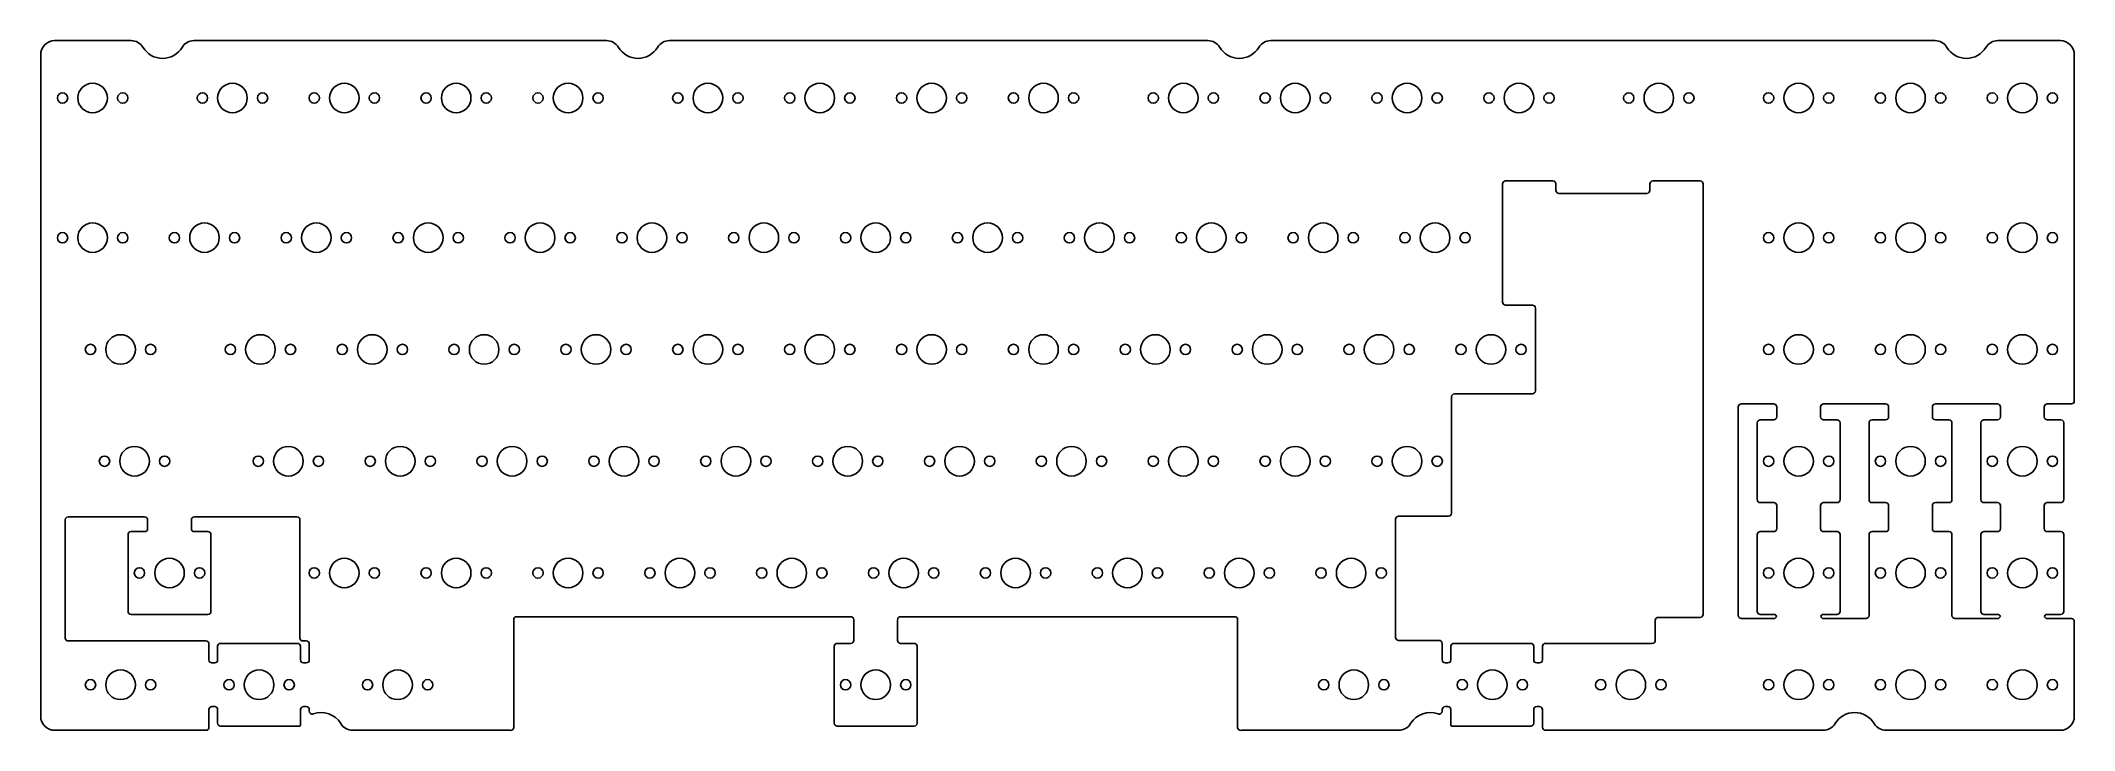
# Model space of a CAD drawing. Extents: x -26 to 318, y -244 to -128.
import ezdxf

# ---------------------------------------------------------------- set-up
doc = ezdxf.new("R2010")
doc.units = 0
doc.layers.add('BLACK', color=7, linetype='CONTINUOUS')

msp = doc.modelspace()

# ---------------------------------------------------------------- linework, layer by layer
at = {"layer": 'BLACK', "linetype": 'CONTINUOUS'}
for p, q in [((-25.9, -130), (-25.9, -241.925)), ((-10.6229, -127.65), (-23.55, -127.65)), ((69.7021, -127.65), (-0.0021, -127.65)), ((171.29, -127.65), (80.3229, -127.65)), ((294.14, -127.65), (181.91, -127.65)), ((315.325, -127.65), (304.76, -127.65)), ((317.675, -188.575), (317.675, -130)), ((221.075, -151.875), (221.075, -171.875)), ((221.575, -151.375), (229.587, -151.375)), ((230.087, -151.875), (230.087, -152.975)), ((230.587, -153.475), (245.463, -153.475)), ((245.963, -152.975), (245.963, -151.875)), ((246.463, -151.375), (254.475, -151.375)), ((254.975, -224.675), (254.975, -151.875)), ((221.575, -172.375), (226.125, -172.375)), ((226.625, -172.875), (226.625, -186.875)), ((212.45, -187.875), (212.45, -207.575)), ((226.125, -187.375), (212.95, -187.375)), ((260.9, -189.575), (260.9, -224.875)), ((261.4, -189.075), (266.9, -189.075)), ((264.1, -192.275), (264.1, -205.275)), ((264.6, -191.775), (266.9, -191.775)), ((267.4, -189.575), (267.4, -191.275)), ((274.8, -189.575), (274.8, -191.275)), ((275.3, -189.075), (285.8, -189.075)), ((277.6, -191.775), (275.3, -191.775)), ((278.1, -192.275), (278.1, -205.275)), ((283, -192.275), (283, -205.275)), ((285.8, -191.775), (283.5, -191.775)), ((286.3, -189.575), (286.3, -191.275)), ((293.7, -189.575), (293.7, -191.275)), ((304.7, -189.075), (294.2, -189.075)), ((294.2, -191.775), (296.5, -191.775)), ((297, -192.275), (297, -205.275)), ((301.9, -192.275), (301.9, -205.275)), ((302.4, -191.775), (304.7, -191.775)), ((305.2, -189.575), (305.2, -191.275)), ((312.6, -189.575), (312.6, -191.275)), ((317.175, -189.075), (313.1, -189.075)), ((315.4, -191.775), (313.1, -191.775)), ((315.9, -192.275), (315.9, -205.275)), ((264.6, -205.775), (266.9, -205.775)), ((277.6, -205.775), (275.3, -205.775)), ((283.5, -205.775), (285.8, -205.775)), ((296.5, -205.775), (294.2, -205.775)), ((302.4, -205.775), (304.7, -205.775)), ((315.4, -205.775), (313.1, -205.775)), ((-21.7625, -208.675), (-21.7625, -228.675)), ((-21.2625, -208.175), (-8.3313, -208.175)), ((-7.8312, -208.675), (-7.8312, -210.175)), ((-0.4313, -210.175), (-0.4313, -208.675)), ((17.4, -208.175), (0.0688, -208.175)), ((17.9, -208.675), (17.9, -228.675)), ((203, -208.575), (203, -228.575)), ((211.95, -208.075), (203.5, -208.075)), ((267.4, -210.175), (267.4, -206.275)), ((274.8, -210.175), (274.8, -206.275)), ((286.3, -206.275), (286.3, -210.175)), ((293.7, -206.275), (293.7, -210.175)), ((305.2, -210.175), (305.2, -206.275)), ((312.6, -210.175), (312.6, -206.275)), ((-11.1312, -211.175), (-11.1312, -224.175)), ((-8.3313, -210.675), (-10.6312, -210.675)), ((2.3687, -210.675), (0.0688, -210.675)), ((2.8687, -224.175), (2.8687, -211.175)), ((264.1, -211.175), (264.1, -224.175)), ((264.6, -210.675), (266.9, -210.675)), ((277.6, -210.675), (275.3, -210.675)), ((278.1, -224.175), (278.1, -211.175)), ((283, -211.175), (283, -224.875)), ((285.8, -210.675), (283.5, -210.675)), ((294.2, -210.675), (296.5, -210.675)), ((297, -211.175), (297, -224.875)), ((301.9, -224.175), (301.9, -211.175)), ((302.4, -210.675), (304.7, -210.675)), ((315.4, -210.675), (313.1, -210.675)), ((315.9, -211.175), (315.9, -224.175)), ((-10.6312, -224.675), (2.3687, -224.675)), ((54.025, -225.575), (54.025, -243.788)), ((110.975, -225.075), (54.525, -225.075)), ((111.475, -225.575), (111.475, -229.075)), ((118.875, -229.075), (118.875, -225.575)), ((119.375, -225.075), (175.825, -225.075)), ((176.325, -225.575), (176.325, -243.788)), ((246.875, -229.075), (246.875, -225.675)), ((247.375, -225.175), (254.475, -225.175)), ((266.9, -225.375), (261.4, -225.375)), ((264.6, -224.675), (266.9, -224.675)), ((277.6, -224.675), (275.3, -224.675)), ((275.3, -225.375), (282.5, -225.375)), ((304.7, -225.375), (297.5, -225.375)), ((302.4, -224.675), (304.7, -224.675)), ((315.4, -224.675), (313.1, -224.675)), ((313.1, -225.375), (317.175, -225.375)), ((317.675, -241.925), (317.675, -225.875)), ((-21.2625, -229.175), (2.025, -229.175)), ((2.525, -232.375), (2.525, -229.675)), ((4, -232.375), (4, -230.075)), ((4.5, -229.575), (17.5, -229.575)), ((18, -230.075), (18, -232.375)), ((18.975, -229.175), (18.4, -229.175)), ((19.475, -232.375), (19.475, -229.675)), ((108.175, -230.075), (108.175, -243.075)), ((110.975, -229.575), (108.675, -229.575)), ((121.675, -229.575), (119.375, -229.575)), ((122.175, -243.075), (122.175, -230.075)), ((203.5, -229.075), (210.375, -229.075)), ((210.875, -229.575), (210.875, -232.375)), ((212.35, -232.375), (212.35, -230.075)), ((225.85, -229.575), (212.85, -229.575)), ((226.35, -232.375), (226.35, -230.075)), ((227.825, -230.075), (227.825, -232.375)), ((228.325, -229.575), (246.375, -229.575)), ((3.025, -232.875), (3.5, -232.875)), ((18.5, -232.875), (18.975, -232.875)), ((211.375, -232.875), (211.85, -232.875)), ((227.325, -232.875), (226.85, -232.875)), ((3.025, -240.275), (3.5, -240.275)), ((18.5, -240.275), (18.975, -240.275)), ((211.375, -240.275), (211.85, -240.275)), ((226.85, -240.275), (227.325, -240.275)), ((2.525, -243.775), (2.525, -240.775)), ((4, -240.775), (4, -243.075)), ((4.5, -243.575), (17.863, -243.575)), ((18, -243.423), (18, -240.775)), ((19.475, -240.775), (19.475, -241.051)), ((108.675, -243.575), (121.675, -243.575)), ((210.875, -241.051), (210.875, -240.775)), ((212.35, -240.775), (212.35, -243.423)), ((212.487, -243.575), (225.85, -243.575)), ((226.35, -243.075), (226.35, -240.775)), ((227.825, -240.775), (227.825, -243.775)), ((-23.55, -244.275), (2.025, -244.275)), ((26.8104, -244.275), (53.1926, -244.275)), ((177.157, -244.275), (203.54, -244.275)), ((228.325, -244.275), (275.24, -244.275)), ((285.86, -244.275), (315.325, -244.275))]:
    msp.add_line(p, q, dxfattribs=at)
at = {"layer": 'BLACK'}
for centre, radius in [((-22.205, -137.35), 0.875), ((-17.125, -137.35), 2.5), ((-12.045, -137.35), 0.875), ((1.42, -137.35), 0.875), ((6.5, -137.35), 2.5), ((11.58, -137.35), 0.875), ((20.32, -137.35), 0.875), ((25.4, -137.35), 2.5), ((30.48, -137.35), 0.875), ((39.22, -137.35), 0.875), ((44.3, -137.35), 2.5), ((49.38, -137.35), 0.875), ((58.12, -137.35), 0.875), ((63.2, -137.35), 2.5), ((68.28, -137.35), 0.875), ((81.745, -137.35), 0.875), ((86.825, -137.35), 2.5), ((91.905, -137.35), 0.875), ((100.645, -137.35), 0.875), ((105.725, -137.35), 2.5), ((110.805, -137.35), 0.875), ((119.545, -137.35), 0.875), ((124.625, -137.35), 2.5), ((129.705, -137.35), 0.875), ((138.445, -137.35), 0.875), ((143.525, -137.35), 2.5), ((148.605, -137.35), 0.875), ((162.07, -137.35), 0.875), ((167.15, -137.35), 2.5), ((172.23, -137.35), 0.875), ((180.97, -137.35), 0.875), ((186.05, -137.35), 2.5), ((191.13, -137.35), 0.875), ((199.87, -137.35), 0.875), ((204.95, -137.35), 2.5), ((210.03, -137.35), 0.875), ((218.77, -137.35), 0.875), ((223.85, -137.35), 2.5), ((228.93, -137.35), 0.875), ((242.395, -137.35), 0.875), ((247.475, -137.35), 2.5), ((252.555, -137.35), 0.875), ((266.02, -137.35), 0.875), ((271.1, -137.35), 2.5), ((276.18, -137.35), 0.875), ((284.92, -137.35), 0.875), ((290, -137.35), 2.5), ((295.08, -137.35), 0.875), ((303.82, -137.35), 0.875), ((308.9, -137.35), 2.5), ((313.98, -137.35), 0.875), ((-22.205, -160.975), 0.875), ((-17.125, -160.975), 2.5), ((-12.045, -160.975), 0.875), ((-3.305, -160.975), 0.875), ((1.775, -160.975), 2.5), ((6.855, -160.975), 0.875), ((15.595, -160.975), 0.875), ((20.675, -160.975), 2.5), ((25.755, -160.975), 0.875), ((34.495, -160.975), 0.875), ((39.575, -160.975), 2.5), ((44.655, -160.975), 0.875), ((53.395, -160.975), 0.875), ((58.475, -160.975), 2.5), ((63.555, -160.975), 0.875), ((72.295, -160.975), 0.875), ((77.375, -160.975), 2.5), ((82.455, -160.975), 0.875), ((91.195, -160.975), 0.875), ((96.275, -160.975), 2.5), ((101.355, -160.975), 0.875), ((110.095, -160.975), 0.875), ((115.175, -160.975), 2.5), ((120.255, -160.975), 0.875), ((128.995, -160.975), 0.875), ((134.075, -160.975), 2.5), ((139.155, -160.975), 0.875), ((147.895, -160.975), 0.875), ((152.975, -160.975), 2.5), ((158.055, -160.975), 0.875), ((166.795, -160.975), 0.875), ((171.875, -160.975), 2.5), ((176.955, -160.975), 0.875), ((185.695, -160.975), 0.875), ((190.775, -160.975), 2.5), ((195.855, -160.975), 0.875), ((204.595, -160.975), 0.875), ((209.675, -160.975), 2.5), ((214.755, -160.975), 0.875), ((266.02, -160.975), 0.875), ((271.1, -160.975), 2.5), ((276.18, -160.975), 0.875), ((284.92, -160.975), 0.875), ((290, -160.975), 2.5), ((295.08, -160.975), 0.875), ((303.82, -160.975), 0.875), ((308.9, -160.975), 2.5), ((313.98, -160.975), 0.875), ((-12.4, -179.875), 2.5), ((11.225, -179.875), 2.5), ((30.125, -179.875), 2.5), ((49.025, -179.875), 2.5), ((67.925, -179.875), 2.5), ((86.825, -179.875), 2.5), ((105.725, -179.875), 2.5), ((124.625, -179.875), 2.5), ((143.525, -179.875), 2.5), ((162.425, -179.875), 2.5), ((181.325, -179.875), 2.5), ((200.225, -179.875), 2.5), ((219.125, -179.875), 2.5), ((271.1, -179.875), 2.5), ((290, -179.875), 2.5), ((308.9, -179.875), 2.5), ((-17.48, -179.875), 0.875), ((-7.32, -179.875), 0.875), ((6.145, -179.875), 0.875), ((16.305, -179.875), 0.875), ((25.045, -179.875), 0.875), ((35.205, -179.875), 0.875), ((43.945, -179.875), 0.875), ((54.105, -179.875), 0.875), ((62.845, -179.875), 0.875), ((73.005, -179.875), 0.875), ((81.745, -179.875), 0.875), ((91.905, -179.875), 0.875), ((100.645, -179.875), 0.875), ((110.805, -179.875), 0.875), ((119.545, -179.875), 0.875), ((129.705, -179.875), 0.875), ((138.445, -179.875), 0.875), ((148.605, -179.875), 0.875), ((157.345, -179.875), 0.875), ((167.505, -179.875), 0.875), ((176.245, -179.875), 0.875), ((186.405, -179.875), 0.875), ((195.145, -179.875), 0.875), ((205.305, -179.875), 0.875), ((214.045, -179.875), 0.875), ((224.205, -179.875), 0.875), ((266.02, -179.875), 0.875), ((276.18, -179.875), 0.875), ((284.92, -179.875), 0.875), ((295.08, -179.875), 0.875), ((303.82, -179.875), 0.875), ((313.98, -179.875), 0.875), ((-15.1175, -198.775), 0.875), ((-10.0375, -198.775), 2.5), ((-4.9575, -198.775), 0.875), ((10.87, -198.775), 0.875), ((15.95, -198.775), 2.5), ((21.03, -198.775), 0.875), ((29.77, -198.775), 0.875), ((34.85, -198.775), 2.5), ((39.93, -198.775), 0.875), ((48.67, -198.775), 0.875), ((53.75, -198.775), 2.5), ((58.83, -198.775), 0.875), ((67.57, -198.775), 0.875), ((72.65, -198.775), 2.5), ((77.73, -198.775), 0.875), ((86.47, -198.775), 0.875), ((91.55, -198.775), 2.5), ((96.63, -198.775), 0.875), ((105.37, -198.775), 0.875), ((110.45, -198.775), 2.5), ((115.53, -198.775), 0.875), ((124.27, -198.775), 0.875), ((129.35, -198.775), 2.5), ((134.43, -198.775), 0.875), ((143.17, -198.775), 0.875), ((148.25, -198.775), 2.5), ((153.33, -198.775), 0.875), ((162.07, -198.775), 0.875), ((167.15, -198.775), 2.5), ((172.23, -198.775), 0.875), ((180.97, -198.775), 0.875), ((186.05, -198.775), 2.5), ((191.13, -198.775), 0.875), ((199.87, -198.775), 0.875), ((204.95, -198.775), 2.5), ((210.03, -198.775), 0.875), ((266.02, -198.775), 0.875), ((271.1, -198.775), 2.5), ((276.18, -198.775), 0.875), ((284.92, -198.775), 0.875), ((290, -198.775), 2.5), ((295.08, -198.775), 0.875), ((303.82, -198.775), 0.875), ((308.9, -198.775), 2.5), ((313.98, -198.775), 0.875), ((-4.1312, -217.675), 2.5), ((25.4, -217.675), 2.5), ((44.3, -217.675), 2.5), ((63.2, -217.675), 2.5), ((82.1, -217.675), 2.5), ((101, -217.675), 2.5), ((119.9, -217.675), 2.5), ((138.8, -217.675), 2.5), ((157.7, -217.675), 2.5), ((176.6, -217.675), 2.5), ((195.5, -217.675), 2.5), ((271.1, -217.675), 2.5), ((290, -217.675), 2.5), ((308.9, -217.675), 2.5), ((-9.2112, -217.675), 0.875), ((0.9487, -217.675), 0.875), ((20.32, -217.675), 0.875), ((30.48, -217.675), 0.875), ((39.22, -217.675), 0.875), ((49.38, -217.675), 0.875), ((58.12, -217.675), 0.875), ((68.28, -217.675), 0.875), ((77.02, -217.675), 0.875), ((87.18, -217.675), 0.875), ((95.92, -217.675), 0.875), ((106.08, -217.675), 0.875), ((114.82, -217.675), 0.875), ((124.98, -217.675), 0.875), ((133.72, -217.675), 0.875), ((143.88, -217.675), 0.875), ((152.62, -217.675), 0.875), ((162.78, -217.675), 0.875), ((171.52, -217.675), 0.875), ((181.68, -217.675), 0.875), ((190.42, -217.675), 0.875), ((200.58, -217.675), 0.875), ((266.02, -217.675), 0.875), ((276.18, -217.675), 0.875), ((284.92, -217.675), 0.875), ((295.08, -217.675), 0.875), ((303.82, -217.675), 0.875), ((313.98, -217.675), 0.875), ((-17.48, -236.575), 0.875), ((-12.4, -236.575), 2.5), ((-7.32, -236.575), 0.875), ((5.92, -236.575), 0.875), ((11, -236.575), 2.5), ((16.08, -236.575), 0.875), ((29.32, -236.575), 0.875), ((34.4, -236.575), 2.5), ((39.48, -236.575), 0.875), ((110.095, -236.575), 0.875), ((115.175, -236.575), 2.5), ((120.255, -236.575), 0.875), ((190.87, -236.575), 0.875), ((195.95, -236.575), 2.5), ((201.03, -236.575), 0.875), ((214.27, -236.575), 0.875), ((219.35, -236.575), 2.5), ((224.43, -236.575), 0.875), ((237.67, -236.575), 0.875), ((242.75, -236.575), 2.5), ((247.83, -236.575), 0.875), ((266.02, -236.575), 0.875), ((271.1, -236.575), 2.5), ((276.18, -236.575), 0.875), ((284.92, -236.575), 0.875), ((290, -236.575), 2.5), ((295.08, -236.575), 0.875), ((303.82, -236.575), 0.875), ((308.9, -236.575), 2.5), ((313.98, -236.575), 0.875)]:
    msp.add_circle(centre, radius, dxfattribs=at)
for centre, radius, start, end in [((-23.55, -130), 2.35, 90, 180), ((-10.6229, -130), 2.35, 31.0729, 90), ((-5.3125, -126.8), 3.85, -148.927, -31.073), ((-0.0021, -130), 2.35, 90, 148.927), ((69.7021, -130), 2.35, 31.0729, 90), ((75.0125, -126.8), 3.85, -148.927, -31.073), ((80.3229, -130), 2.35, 90, 148.927), ((171.29, -130), 2.35, 31.0725, 89.9992), ((176.6, -126.8), 3.85, -148.927, -31.073), ((181.91, -130), 2.35, 90.0008, 148.927), ((294.14, -130), 2.35, 31.0725, 89.9992), ((299.45, -126.8), 3.85, -148.927, -31.073), ((304.76, -130), 2.35, 90.0008, 148.927), ((315.325, -130), 2.35, 0, 90), ((221.575, -151.875), 0.5, 90, 180), ((229.587, -151.875), 0.5, 0, 90), ((230.587, -152.975), 0.5, -180, -90), ((245.463, -152.975), 0.5, -90, 0), ((246.463, -151.875), 0.5, 90, 180), ((254.475, -151.875), 0.5, 0, 90), ((221.575, -171.875), 0.5, -180, -90), ((226.125, -172.875), 0.5, 0, 90), ((212.95, -187.875), 0.5, 90, 180), ((226.125, -186.875), 0.5, -90, 0), ((317.175, -188.575), 0.5, -90, 0), ((261.4, -189.575), 0.5, 90, 180), ((264.6, -192.275), 0.5, 90, 180), ((266.9, -189.575), 0.5, 0, 90), ((266.9, -191.275), 0.5, -90, 0), ((275.3, -189.575), 0.5, 90, 180), ((275.3, -191.275), 0.5, -180, -90), ((277.6, -192.275), 0.5, 0, 90), ((283.5, -192.275), 0.5, 90, 180), ((285.8, -189.575), 0.5, 0, 90), ((285.8, -191.275), 0.5, -90, 0), ((294.2, -189.575), 0.5, 90, 180), ((294.2, -191.275), 0.5, -180, -90), ((296.5, -192.275), 0.5, 0, 90), ((302.4, -192.275), 0.5, 90, 180), ((304.7, -189.575), 0.5, 0, 90), ((304.7, -191.275), 0.5, -90, 0), ((313.1, -189.575), 0.5, 90, 180), ((313.1, -191.275), 0.5, -180, -90), ((315.4, -192.275), 0.5, 0, 90), ((264.6, -205.275), 0.5, -180, -90), ((266.9, -206.275), 0.5, 0, 90), ((275.3, -206.275), 0.5, 90, 180), ((277.6, -205.275), 0.5, -90, 0), ((283.5, -205.275), 0.5, -180, -90), ((285.8, -206.275), 0.5, 0, 90), ((294.2, -206.275), 0.5, 90, 180), ((296.5, -205.275), 0.5, -90, 0), ((302.4, -205.275), 0.5, -180, -90), ((304.7, -206.275), 0.5, 0, 90), ((313.1, -206.275), 0.5, 90, 180), ((315.4, -205.275), 0.5, -90, 0), ((-21.2625, -208.675), 0.5, 90.0001, 180), ((-8.3313, -208.675), 0.5, 0.000115, 89.9999), ((0.0688, -208.675), 0.5, 90.0001, 180), ((17.4, -208.675), 0.5, 0.000115, 89.9999), ((203.5, -208.575), 0.5, 90, 180), ((211.95, -207.575), 0.5, -90, 0), ((-10.6312, -211.175), 0.5, 90.0001, 180), ((-8.3313, -210.175), 0.5, -89.9999, -0.000115), ((0.0688, -210.175), 0.5, -180, -90.0001), ((2.3687, -211.175), 0.5, 0.000115, 89.9999), ((264.6, -211.175), 0.5, 90, 180), ((266.9, -210.175), 0.5, -90, 0), ((275.3, -210.175), 0.5, -180, -90), ((277.6, -211.175), 0.5, 0, 90), ((283.5, -211.175), 0.5, 90, 180), ((285.8, -210.175), 0.5, -90, 0), ((294.2, -210.175), 0.5, -180, -90), ((296.5, -211.175), 0.5, 0, 90), ((302.4, -211.175), 0.5, 90, 180), ((304.7, -210.175), 0.5, -90, 0), ((313.1, -210.175), 0.5, -180, -90), ((315.4, -211.175), 0.5, 0, 90), ((-10.6312, -224.175), 0.5, -180, -90.0001), ((2.3687, -224.175), 0.5, -89.9999, -0.000115), ((54.525, -225.575), 0.5, 90.0001, 180), ((110.975, -225.575), 0.5, 0.000115, 89.9999), ((119.375, -225.575), 0.5, 90.0001, 180), ((175.825, -225.575), 0.5, 0, 90), ((247.375, -225.675), 0.5, 90, 180), ((254.475, -224.675), 0.5, -90, 0), ((261.4, -224.875), 0.5, -180, -90), ((264.6, -224.175), 0.5, -180, -90), ((266.9, -225.175), 0.5, 17.4576, 90), ((266.9, -224.875), 0.5, -90, -17.4576), ((275.3, -225.175), 0.5, 90, 162.542), ((275.3, -224.875), 0.5, -162.542, -90), ((277.6, -224.175), 0.5, -90, 0), ((282.5, -224.875), 0.5, -90, 0), ((297.5, -224.875), 0.5, -180, -90), ((302.4, -224.175), 0.5, -180, -90), ((304.7, -225.175), 0.5, 17.4576, 90), ((304.7, -224.875), 0.5, -90, -17.4576), ((313.1, -225.175), 0.5, 90, 162.542), ((313.1, -224.875), 0.5, -162.542, -90), ((315.4, -224.175), 0.5, -90, 0), ((317.175, -225.875), 0.5, 0, 90), ((-21.2625, -228.675), 0.5, -180, -90.0001), ((2.025, -229.675), 0.5, 0.000115, 89.9999), ((4.5, -230.075), 0.5, 90.0001, 180), ((17.5, -230.075), 0.5, 0.000115, 89.9999), ((18.4, -228.675), 0.5, -180, -90.0001), ((18.975, -229.675), 0.5, 0.000115, 89.9999), ((108.675, -230.075), 0.5, 90.0001, 180), ((110.975, -229.075), 0.5, -89.9999, -0.000115), ((119.375, -229.075), 0.5, -180, -90.0001), ((121.675, -230.075), 0.5, 0.000115, 89.9999), ((203.5, -228.575), 0.5, -180, -90), ((210.375, -229.575), 0.5, 0, 90), ((212.85, -230.075), 0.5, 90, 180), ((225.85, -230.075), 0.5, 0, 90), ((228.325, -230.075), 0.5, 90, 180), ((246.375, -229.075), 0.5, -90, 0), ((3.025, -232.375), 0.5, -180, -90.0001), ((3.5, -232.375), 0.5, -89.9999, -0.000115), ((18.5, -232.375), 0.5, -180, -90.0001), ((18.975, -232.375), 0.5, -89.9999, -0.000115), ((211.375, -232.375), 0.5, -180, -90), ((211.85, -232.375), 0.5, -90, 0), ((226.85, -232.375), 0.5, -180, -90), ((227.325, -232.375), 0.5, -90, 0), ((3.025, -240.775), 0.5, 90.0001, 180), ((3.5, -240.775), 0.5, 0.000115, 89.9999), ((18.5, -240.775), 0.5, 90.0001, 180), ((18.975, -240.775), 0.5, 0.000115, 89.9999), ((211.375, -240.775), 0.5, 90, 180), ((211.85, -240.775), 0.5, 0, 90), ((226.85, -240.775), 0.5, 90, 180), ((227.325, -240.775), 0.5, 0, 90), ((-23.55, -241.925), 2.35, -180, -90), ((2.025, -243.775), 0.5, -89.9999, -0.000115), ((4.5, -243.075), 0.5, -180, -90.0001), ((16.1898, -241.925), 2.3498, -44.5982, -39.6127), ((19.975, -241.051), 0.5, -180, -69.4776), ((21.5, -245.125), 3.85, 31.073, 110.522), ((26.8104, -241.925), 2.35, -148.927, -90), ((53.525, -243.788), 0.5, -94.3828, 0), ((108.675, -243.075), 0.5, -180, -90.0001), ((121.675, -243.075), 0.5, -89.9999, -0.000115), ((176.825, -243.788), 0.5, -179.998, -85.6174), ((203.54, -241.925), 2.35, -89.9992, -31.0725), ((208.85, -245.125), 3.85, 69.4775, 148.927), ((210.375, -241.051), 0.5, -110.523, 0.002979), ((214.16, -241.925), 2.3497, -140.388, -135.403), ((225.85, -243.075), 0.5, -90, 0), ((228.325, -243.775), 0.5, -180, -90), ((275.24, -241.925), 2.35, -89.9992, -31.0725), ((280.55, -245.125), 3.85, 31.073, 148.927), ((285.86, -241.925), 2.35, -148.927, -90.0008), ((315.325, -241.925), 2.35, -90, 0), ((53.1925, -248.126), 3.8508, 85.6177, 89.9996), ((177.157, -248.126), 3.8508, 89.9996, 94.3815)]:
    msp.add_arc(centre, radius, start, end, dxfattribs=at)

doc.saveas('drawing.dxf')
